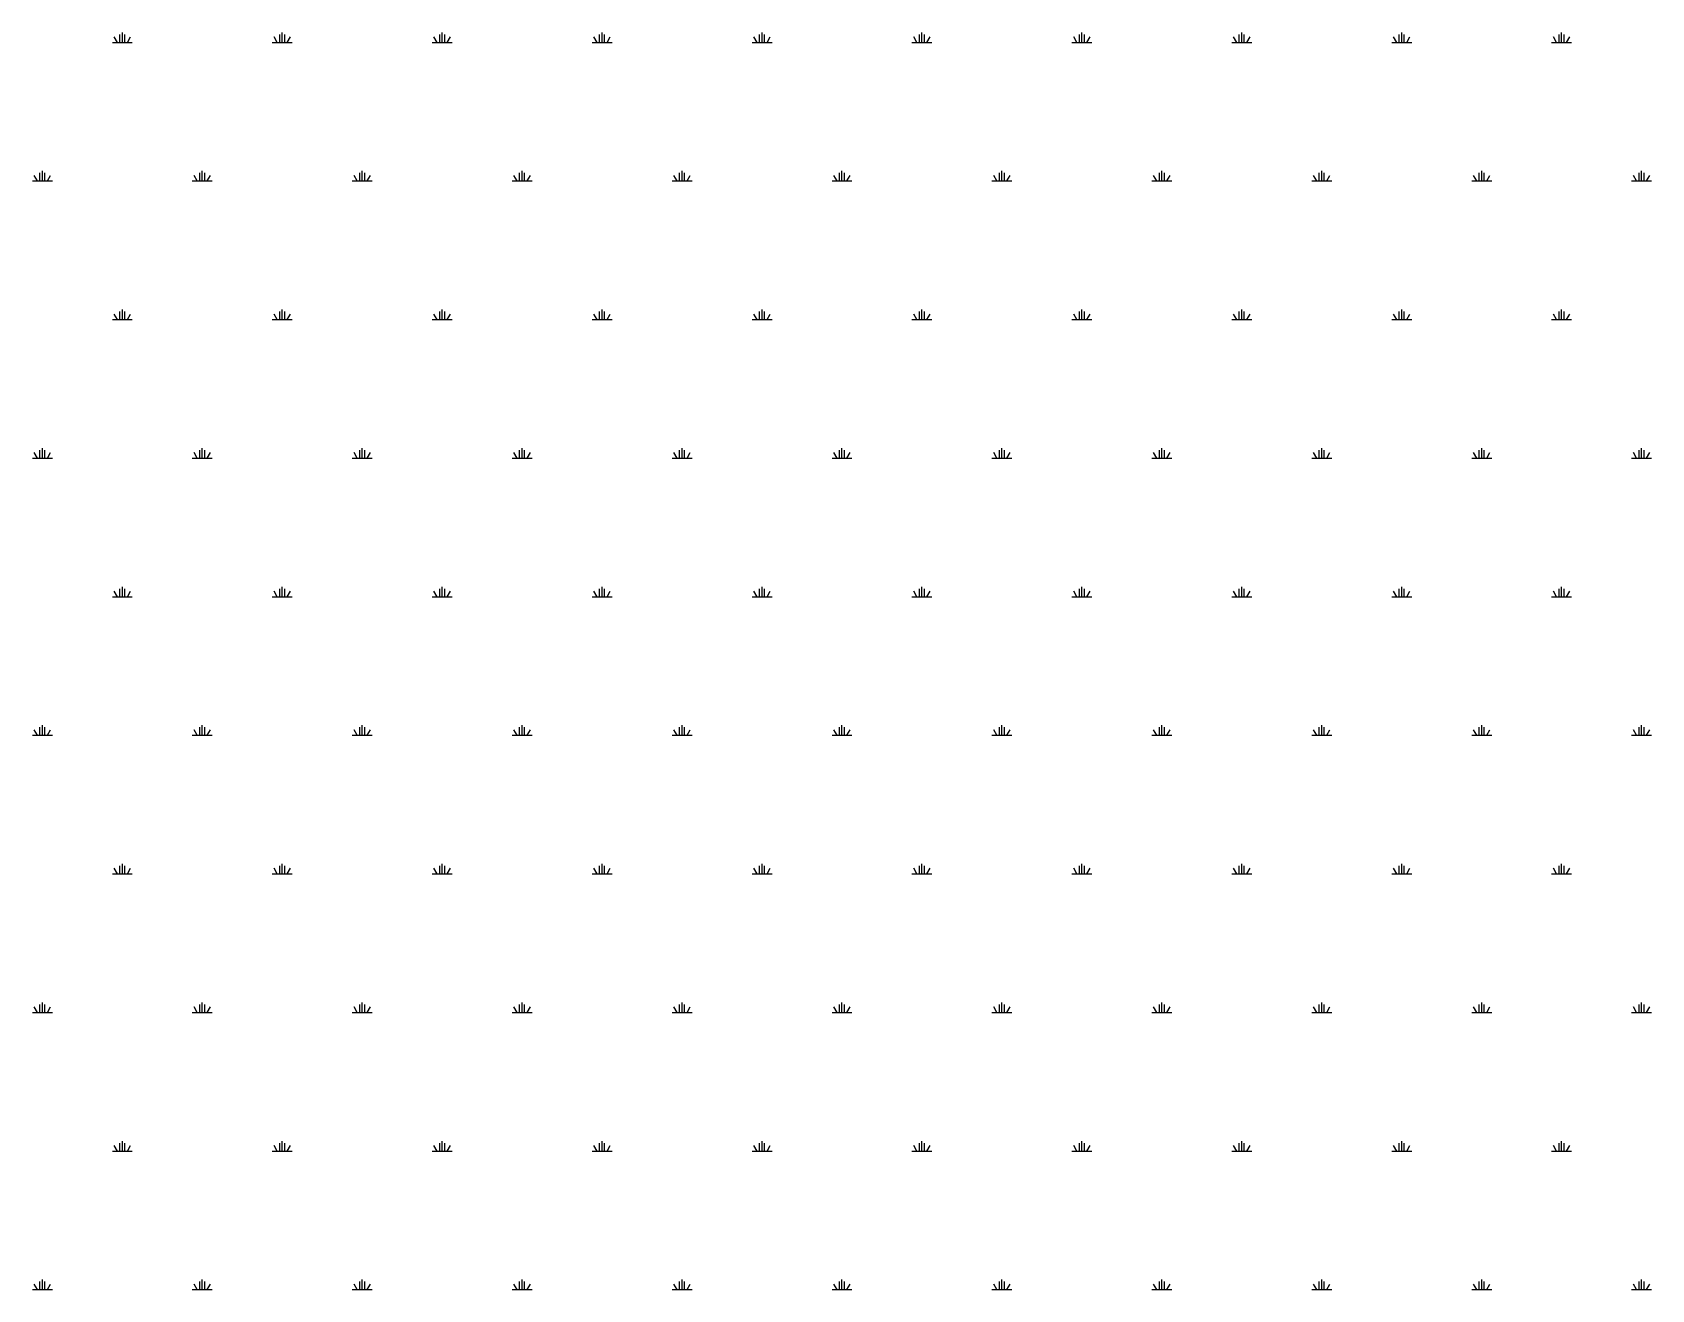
# Model space of a CAD drawing. Header units: millimetres. Extents: x 2999.9 to 3041.9, y 869.6 to 906.3.
# Drawn here: x 3021.816 to 3022.587, y 899.41 to 900.009 of the extents above; entities that cross this region are included whole.
import ezdxf

# ---------------------------------------------------------------- set-up
doc = ezdxf.new("R2010")
doc.units = ezdxf.units.MM

msp = doc.modelspace()

# ---------------------------------------------------------------- linework, layer by layer
at = {"color": 76, "linetype": 'Continuous'}
for p, q in [((3021.85732, 900.00409), (3021.85732, 900.0079)), ((3021.85851, 900.00409), (3021.85851, 900.00885)), ((3021.8597, 900.00409), (3021.8597, 900.0079)), ((3021.93352, 900.00409), (3021.93352, 900.0079)), ((3021.93471, 900.00409), (3021.93471, 900.00885)), ((3021.9359, 900.00409), (3021.9359, 900.0079)), ((3022.00972, 900.00409), (3022.00972, 900.0079)), ((3022.01091, 900.00409), (3022.01091, 900.00885)), ((3022.0121, 900.00409), (3022.0121, 900.0079)), ((3022.08592, 900.00409), (3022.08592, 900.0079)), ((3022.08711, 900.00409), (3022.08711, 900.00885)), ((3022.0883, 900.00409), (3022.0883, 900.0079)), ((3022.16212, 900.00409), (3022.16212, 900.0079)), ((3022.16331, 900.00409), (3022.16331, 900.00885)), ((3022.1645, 900.00409), (3022.1645, 900.0079)), ((3022.23832, 900.00409), (3022.23832, 900.0079)), ((3022.23951, 900.00409), (3022.23951, 900.00885)), ((3022.2407, 900.00409), (3022.2407, 900.0079)), ((3022.31452, 900.00409), (3022.31452, 900.0079)), ((3022.31571, 900.00409), (3022.31571, 900.00885)), ((3022.3169, 900.00409), (3022.3169, 900.0079)), ((3022.39072, 900.00409), (3022.39072, 900.0079)), ((3022.39191, 900.00409), (3022.39191, 900.00885)), ((3022.3931, 900.00409), (3022.3931, 900.0079)), ((3022.46692, 900.00409), (3022.46692, 900.0079)), ((3022.46811, 900.00409), (3022.46811, 900.00885)), ((3022.4693, 900.00409), (3022.4693, 900.0079)), ((3022.54312, 900.00409), (3022.54312, 900.0079)), ((3022.54431, 900.00409), (3022.54431, 900.00885)), ((3022.5455, 900.00409), (3022.5455, 900.0079)), ((3021.85375, 900.00409), (3021.86327, 900.00409)), ((3021.85613, 900.00409), (3021.8546, 900.00673)), ((3021.86089, 900.00409), (3021.86242, 900.00673)), ((3021.92995, 900.00409), (3021.93947, 900.00409)), ((3021.93233, 900.00409), (3021.9308, 900.00673)), ((3021.93709, 900.00409), (3021.93862, 900.00673)), ((3022.00615, 900.00409), (3022.01567, 900.00409)), ((3022.00853, 900.00409), (3022.007, 900.00673)), ((3022.01329, 900.00409), (3022.01482, 900.00673)), ((3022.08235, 900.00409), (3022.09187, 900.00409)), ((3022.08473, 900.00409), (3022.0832, 900.00673)), ((3022.08949, 900.00409), (3022.09102, 900.00673)), ((3022.15855, 900.00409), (3022.16807, 900.00409)), ((3022.16093, 900.00409), (3022.1594, 900.00673)), ((3022.16569, 900.00409), (3022.16722, 900.00673)), ((3022.23475, 900.00409), (3022.24427, 900.00409)), ((3022.23713, 900.00409), (3022.2356, 900.00673)), ((3022.24189, 900.00409), (3022.24342, 900.00673)), ((3022.31095, 900.00409), (3022.32047, 900.00409)), ((3022.31333, 900.00409), (3022.3118, 900.00673)), ((3022.31809, 900.00409), (3022.31962, 900.00673)), ((3022.38715, 900.00409), (3022.39667, 900.00409)), ((3022.38953, 900.00409), (3022.388, 900.00673)), ((3022.39429, 900.00409), (3022.39582, 900.00673)), ((3022.46335, 900.00409), (3022.47287, 900.00409)), ((3022.46573, 900.00409), (3022.4642, 900.00673)), ((3022.47049, 900.00409), (3022.47202, 900.00673)), ((3022.53955, 900.00409), (3022.54907, 900.00409)), ((3022.54193, 900.00409), (3022.5404, 900.00673)), ((3022.54669, 900.00409), (3022.54822, 900.00673)), ((3021.81565, 899.9381), (3021.82517, 899.9381)), ((3021.81803, 899.9381), (3021.8165, 899.94074)), ((3021.81922, 899.9381), (3021.81922, 899.94191)), ((3021.82041, 899.9381), (3021.82041, 899.94286)), ((3021.8216, 899.9381), (3021.8216, 899.94191)), ((3021.82279, 899.9381), (3021.82432, 899.94074)), ((3021.89185, 899.9381), (3021.90137, 899.9381)), ((3021.89423, 899.9381), (3021.8927, 899.94074)), ((3021.89542, 899.9381), (3021.89542, 899.94191)), ((3021.89661, 899.9381), (3021.89661, 899.94286)), ((3021.8978, 899.9381), (3021.8978, 899.94191)), ((3021.89899, 899.9381), (3021.90052, 899.94074)), ((3021.96805, 899.9381), (3021.97757, 899.9381)), ((3021.97043, 899.9381), (3021.9689, 899.94074)), ((3021.97162, 899.9381), (3021.97162, 899.94191)), ((3021.97281, 899.9381), (3021.97281, 899.94286)), ((3021.974, 899.9381), (3021.974, 899.94191)), ((3021.97519, 899.9381), (3021.97672, 899.94074)), ((3022.04425, 899.9381), (3022.05377, 899.9381)), ((3022.04663, 899.9381), (3022.0451, 899.94074)), ((3022.04782, 899.9381), (3022.04782, 899.94191)), ((3022.04901, 899.9381), (3022.04901, 899.94286)), ((3022.0502, 899.9381), (3022.0502, 899.94191)), ((3022.05139, 899.9381), (3022.05292, 899.94074)), ((3022.12045, 899.9381), (3022.12997, 899.9381)), ((3022.12283, 899.9381), (3022.1213, 899.94074)), ((3022.12402, 899.9381), (3022.12402, 899.94191)), ((3022.12521, 899.9381), (3022.12521, 899.94286)), ((3022.1264, 899.9381), (3022.1264, 899.94191)), ((3022.12759, 899.9381), (3022.12912, 899.94074)), ((3022.19665, 899.9381), (3022.20617, 899.9381)), ((3022.19903, 899.9381), (3022.1975, 899.94074)), ((3022.20022, 899.9381), (3022.20022, 899.94191)), ((3022.20141, 899.9381), (3022.20141, 899.94286)), ((3022.2026, 899.9381), (3022.2026, 899.94191)), ((3022.20379, 899.9381), (3022.20532, 899.94074)), ((3022.27285, 899.9381), (3022.28237, 899.9381)), ((3022.27523, 899.9381), (3022.2737, 899.94074)), ((3022.27642, 899.9381), (3022.27642, 899.94191)), ((3022.27761, 899.9381), (3022.27761, 899.94286)), ((3022.2788, 899.9381), (3022.2788, 899.94191)), ((3022.27999, 899.9381), (3022.28152, 899.94074)), ((3022.34905, 899.9381), (3022.35857, 899.9381)), ((3022.35143, 899.9381), (3022.3499, 899.94074)), ((3022.35262, 899.9381), (3022.35262, 899.94191)), ((3022.35381, 899.9381), (3022.35381, 899.94286)), ((3022.355, 899.9381), (3022.355, 899.94191)), ((3022.35619, 899.9381), (3022.35772, 899.94074)), ((3022.42525, 899.9381), (3022.43477, 899.9381)), ((3022.42763, 899.9381), (3022.4261, 899.94074)), ((3022.42882, 899.9381), (3022.42882, 899.94191)), ((3022.43001, 899.9381), (3022.43001, 899.94286)), ((3022.4312, 899.9381), (3022.4312, 899.94191)), ((3022.43239, 899.9381), (3022.43392, 899.94074)), ((3022.50145, 899.9381), (3022.51097, 899.9381)), ((3022.50383, 899.9381), (3022.5023, 899.94074)), ((3022.50502, 899.9381), (3022.50502, 899.94191)), ((3022.50621, 899.9381), (3022.50621, 899.94286)), ((3022.5074, 899.9381), (3022.5074, 899.94191)), ((3022.50859, 899.9381), (3022.51012, 899.94074)), ((3022.57765, 899.9381), (3022.58717, 899.9381)), ((3022.58003, 899.9381), (3022.5785, 899.94074)), ((3022.58122, 899.9381), (3022.58122, 899.94191)), ((3022.58241, 899.9381), (3022.58241, 899.94286)), ((3022.5836, 899.9381), (3022.5836, 899.94191)), ((3022.58479, 899.9381), (3022.58632, 899.94074)), ((3021.85732, 899.87211), (3021.85732, 899.87592)), ((3021.85851, 899.87211), (3021.85851, 899.87687)), ((3021.8597, 899.87211), (3021.8597, 899.87592)), ((3021.93352, 899.87211), (3021.93352, 899.87592)), ((3021.93471, 899.87211), (3021.93471, 899.87687)), ((3021.9359, 899.87211), (3021.9359, 899.87592)), ((3022.00972, 899.87211), (3022.00972, 899.87592)), ((3022.01091, 899.87211), (3022.01091, 899.87687)), ((3022.0121, 899.87211), (3022.0121, 899.87592)), ((3022.08592, 899.87211), (3022.08592, 899.87592)), ((3022.08711, 899.87211), (3022.08711, 899.87687)), ((3022.0883, 899.87211), (3022.0883, 899.87592)), ((3022.16212, 899.87211), (3022.16212, 899.87592)), ((3022.16331, 899.87211), (3022.16331, 899.87687)), ((3022.1645, 899.87211), (3022.1645, 899.87592)), ((3022.23832, 899.87211), (3022.23832, 899.87592)), ((3022.23951, 899.87211), (3022.23951, 899.87687)), ((3022.2407, 899.87211), (3022.2407, 899.87592)), ((3022.31452, 899.87211), (3022.31452, 899.87592)), ((3022.31571, 899.87211), (3022.31571, 899.87687)), ((3022.3169, 899.87211), (3022.3169, 899.87592)), ((3022.39072, 899.87211), (3022.39072, 899.87592)), ((3022.39191, 899.87211), (3022.39191, 899.87687)), ((3022.3931, 899.87211), (3022.3931, 899.87592)), ((3022.46692, 899.87211), (3022.46692, 899.87592)), ((3022.46811, 899.87211), (3022.46811, 899.87687)), ((3022.4693, 899.87211), (3022.4693, 899.87592)), ((3022.54312, 899.87211), (3022.54312, 899.87592)), ((3022.54431, 899.87211), (3022.54431, 899.87687)), ((3022.5455, 899.87211), (3022.5455, 899.87592)), ((3021.85375, 899.87211), (3021.86327, 899.87211)), ((3021.85613, 899.87211), (3021.8546, 899.87474)), ((3021.86089, 899.87211), (3021.86242, 899.87475)), ((3021.92995, 899.87211), (3021.93947, 899.87211)), ((3021.93233, 899.87211), (3021.9308, 899.87474)), ((3021.93709, 899.87211), (3021.93862, 899.87475)), ((3022.00615, 899.87211), (3022.01567, 899.87211)), ((3022.00853, 899.87211), (3022.007, 899.87474)), ((3022.01329, 899.87211), (3022.01482, 899.87475)), ((3022.08235, 899.87211), (3022.09187, 899.87211)), ((3022.08473, 899.87211), (3022.0832, 899.87474)), ((3022.08949, 899.87211), (3022.09102, 899.87475)), ((3022.15855, 899.87211), (3022.16807, 899.87211)), ((3022.16093, 899.87211), (3022.1594, 899.87474)), ((3022.16569, 899.87211), (3022.16722, 899.87475)), ((3022.23475, 899.87211), (3022.24427, 899.87211)), ((3022.23713, 899.87211), (3022.2356, 899.87474)), ((3022.24189, 899.87211), (3022.24342, 899.87475)), ((3022.31095, 899.87211), (3022.32047, 899.87211)), ((3022.31333, 899.87211), (3022.3118, 899.87474)), ((3022.31809, 899.87211), (3022.31962, 899.87475)), ((3022.38715, 899.87211), (3022.39667, 899.87211)), ((3022.38953, 899.87211), (3022.388, 899.87474)), ((3022.39429, 899.87211), (3022.39582, 899.87475)), ((3022.46335, 899.87211), (3022.47287, 899.87211)), ((3022.46573, 899.87211), (3022.4642, 899.87474)), ((3022.47049, 899.87211), (3022.47202, 899.87475)), ((3022.53955, 899.87211), (3022.54907, 899.87211)), ((3022.54193, 899.87211), (3022.5404, 899.87474)), ((3022.54669, 899.87211), (3022.54822, 899.87475)), ((3021.81803, 899.80611), (3021.8165, 899.80875)), ((3021.81922, 899.80611), (3021.81922, 899.80992)), ((3021.82041, 899.80611), (3021.82041, 899.81088)), ((3021.8216, 899.80611), (3021.8216, 899.80992)), ((3021.82279, 899.80612), (3021.82432, 899.80876)), ((3021.89423, 899.80611), (3021.8927, 899.80875)), ((3021.89542, 899.80611), (3021.89542, 899.80992)), ((3021.89661, 899.80611), (3021.89661, 899.81088)), ((3021.8978, 899.80611), (3021.8978, 899.80992)), ((3021.89899, 899.80612), (3021.90052, 899.80876)), ((3021.97043, 899.80611), (3021.9689, 899.80875)), ((3021.97162, 899.80611), (3021.97162, 899.80992)), ((3021.97281, 899.80611), (3021.97281, 899.81088)), ((3021.974, 899.80611), (3021.974, 899.80992)), ((3021.97519, 899.80612), (3021.97672, 899.80876)), ((3022.04663, 899.80611), (3022.0451, 899.80875)), ((3022.04782, 899.80611), (3022.04782, 899.80992)), ((3022.04901, 899.80611), (3022.04901, 899.81088)), ((3022.0502, 899.80611), (3022.0502, 899.80992)), ((3022.05139, 899.80612), (3022.05292, 899.80876)), ((3022.12283, 899.80611), (3022.1213, 899.80875)), ((3022.12402, 899.80611), (3022.12402, 899.80992)), ((3022.12521, 899.80611), (3022.12521, 899.81088)), ((3022.1264, 899.80611), (3022.1264, 899.80992)), ((3022.12759, 899.80612), (3022.12912, 899.80876)), ((3022.19903, 899.80611), (3022.1975, 899.80875)), ((3022.20022, 899.80611), (3022.20022, 899.80992)), ((3022.20141, 899.80611), (3022.20141, 899.81088)), ((3022.2026, 899.80611), (3022.2026, 899.80992)), ((3022.20379, 899.80612), (3022.20532, 899.80876)), ((3022.27523, 899.80611), (3022.2737, 899.80875)), ((3022.27642, 899.80611), (3022.27642, 899.80992)), ((3022.27761, 899.80611), (3022.27761, 899.81088)), ((3022.2788, 899.80611), (3022.2788, 899.80992)), ((3022.27999, 899.80612), (3022.28152, 899.80876)), ((3022.35143, 899.80611), (3022.3499, 899.80875)), ((3022.35262, 899.80611), (3022.35262, 899.80992)), ((3022.35381, 899.80611), (3022.35381, 899.81088)), ((3022.355, 899.80611), (3022.355, 899.80992)), ((3022.35619, 899.80612), (3022.35772, 899.80876)), ((3022.42763, 899.80611), (3022.4261, 899.80875)), ((3022.42882, 899.80611), (3022.42882, 899.80992)), ((3022.43001, 899.80611), (3022.43001, 899.81088)), ((3022.4312, 899.80611), (3022.4312, 899.80992)), ((3022.43239, 899.80612), (3022.43392, 899.80876)), ((3022.50383, 899.80611), (3022.5023, 899.80875)), ((3022.50502, 899.80611), (3022.50502, 899.80992)), ((3022.50621, 899.80611), (3022.50621, 899.81088)), ((3022.5074, 899.80611), (3022.5074, 899.80992)), ((3022.50859, 899.80612), (3022.51012, 899.80876)), ((3022.58003, 899.80611), (3022.5785, 899.80875)), ((3022.58122, 899.80611), (3022.58122, 899.80992)), ((3022.58241, 899.80611), (3022.58241, 899.81088)), ((3022.5836, 899.80611), (3022.5836, 899.80992)), ((3022.58479, 899.80612), (3022.58632, 899.80876)), ((3021.81565, 899.80611), (3021.82517, 899.80611)), ((3021.89185, 899.80611), (3021.90137, 899.80611)), ((3021.96805, 899.80611), (3021.97757, 899.80611)), ((3022.04425, 899.80611), (3022.05377, 899.80611)), ((3022.12045, 899.80611), (3022.12997, 899.80611)), ((3022.19665, 899.80611), (3022.20617, 899.80611)), ((3022.27285, 899.80611), (3022.28237, 899.80611)), ((3022.34905, 899.80611), (3022.35857, 899.80611)), ((3022.42525, 899.80611), (3022.43477, 899.80611)), ((3022.50145, 899.80611), (3022.51097, 899.80611)), ((3022.57765, 899.80611), (3022.58717, 899.80611)), ((3021.85851, 899.74012), (3021.85851, 899.74489)), ((3021.93471, 899.74012), (3021.93471, 899.74489)), ((3022.01091, 899.74012), (3022.01091, 899.74489)), ((3022.08711, 899.74012), (3022.08711, 899.74489)), ((3022.16331, 899.74012), (3022.16331, 899.74489)), ((3022.23951, 899.74012), (3022.23951, 899.74489)), ((3022.31571, 899.74012), (3022.31571, 899.74489)), ((3022.39191, 899.74012), (3022.39191, 899.74489)), ((3022.46811, 899.74012), (3022.46811, 899.74489)), ((3022.54431, 899.74012), (3022.54431, 899.74489)), ((3021.85375, 899.74012), (3021.86327, 899.74012)), ((3021.85613, 899.74012), (3021.8546, 899.74276)), ((3021.85732, 899.74012), (3021.85732, 899.74393)), ((3021.8597, 899.74012), (3021.8597, 899.74393)), ((3021.86089, 899.74012), (3021.86242, 899.74276)), ((3021.92995, 899.74012), (3021.93947, 899.74012)), ((3021.93233, 899.74012), (3021.9308, 899.74276)), ((3021.93352, 899.74012), (3021.93352, 899.74393)), ((3021.9359, 899.74012), (3021.9359, 899.74393)), ((3021.93709, 899.74012), (3021.93862, 899.74276)), ((3022.00615, 899.74012), (3022.01567, 899.74012)), ((3022.00853, 899.74012), (3022.007, 899.74276)), ((3022.00972, 899.74012), (3022.00972, 899.74393)), ((3022.0121, 899.74012), (3022.0121, 899.74393)), ((3022.01329, 899.74012), (3022.01482, 899.74276)), ((3022.08235, 899.74012), (3022.09187, 899.74012)), ((3022.08473, 899.74012), (3022.0832, 899.74276)), ((3022.08592, 899.74012), (3022.08592, 899.74393)), ((3022.0883, 899.74012), (3022.0883, 899.74393)), ((3022.08949, 899.74012), (3022.09102, 899.74276)), ((3022.15855, 899.74012), (3022.16807, 899.74012)), ((3022.16093, 899.74012), (3022.1594, 899.74276)), ((3022.16212, 899.74012), (3022.16212, 899.74393)), ((3022.1645, 899.74012), (3022.1645, 899.74393)), ((3022.16569, 899.74012), (3022.16722, 899.74276)), ((3022.23475, 899.74012), (3022.24427, 899.74012)), ((3022.23713, 899.74012), (3022.2356, 899.74276)), ((3022.23832, 899.74012), (3022.23832, 899.74393)), ((3022.2407, 899.74012), (3022.2407, 899.74393)), ((3022.24189, 899.74012), (3022.24342, 899.74276)), ((3022.31095, 899.74012), (3022.32047, 899.74012)), ((3022.31333, 899.74012), (3022.3118, 899.74276)), ((3022.31452, 899.74012), (3022.31452, 899.74393)), ((3022.3169, 899.74012), (3022.3169, 899.74393)), ((3022.31809, 899.74012), (3022.31962, 899.74276)), ((3022.38715, 899.74012), (3022.39667, 899.74012)), ((3022.38953, 899.74012), (3022.388, 899.74276)), ((3022.39072, 899.74012), (3022.39072, 899.74393)), ((3022.3931, 899.74012), (3022.3931, 899.74393)), ((3022.39429, 899.74012), (3022.39582, 899.74276)), ((3022.46335, 899.74012), (3022.47287, 899.74012)), ((3022.46573, 899.74012), (3022.4642, 899.74276)), ((3022.46692, 899.74012), (3022.46692, 899.74393)), ((3022.4693, 899.74012), (3022.4693, 899.74393)), ((3022.47049, 899.74012), (3022.47202, 899.74276)), ((3022.53955, 899.74012), (3022.54907, 899.74012)), ((3022.54193, 899.74012), (3022.5404, 899.74276)), ((3022.54312, 899.74012), (3022.54312, 899.74393)), ((3022.5455, 899.74012), (3022.5455, 899.74393)), ((3022.54669, 899.74012), (3022.54822, 899.74276)), ((3021.81803, 899.67413), (3021.8165, 899.67677)), ((3021.81922, 899.67413), (3021.81922, 899.67794)), ((3021.82041, 899.67413), (3021.82041, 899.67889)), ((3021.8216, 899.67413), (3021.8216, 899.67794)), ((3021.82279, 899.67413), (3021.82432, 899.67677)), ((3021.89423, 899.67413), (3021.8927, 899.67677)), ((3021.89542, 899.67413), (3021.89542, 899.67794)), ((3021.89661, 899.67413), (3021.89661, 899.67889)), ((3021.8978, 899.67413), (3021.8978, 899.67794)), ((3021.89899, 899.67413), (3021.90052, 899.67677)), ((3021.97043, 899.67413), (3021.9689, 899.67677)), ((3021.97162, 899.67413), (3021.97162, 899.67794)), ((3021.97281, 899.67413), (3021.97281, 899.67889)), ((3021.974, 899.67413), (3021.974, 899.67794)), ((3021.97519, 899.67413), (3021.97672, 899.67677)), ((3022.04663, 899.67413), (3022.0451, 899.67677)), ((3022.04782, 899.67413), (3022.04782, 899.67794)), ((3022.04901, 899.67413), (3022.04901, 899.67889)), ((3022.0502, 899.67413), (3022.0502, 899.67794)), ((3022.05139, 899.67413), (3022.05292, 899.67677)), ((3022.12283, 899.67413), (3022.1213, 899.67677)), ((3022.12402, 899.67413), (3022.12402, 899.67794)), ((3022.12521, 899.67413), (3022.12521, 899.67889)), ((3022.1264, 899.67413), (3022.1264, 899.67794)), ((3022.12759, 899.67413), (3022.12912, 899.67677)), ((3022.19903, 899.67413), (3022.1975, 899.67677)), ((3022.20022, 899.67413), (3022.20022, 899.67794)), ((3022.20141, 899.67413), (3022.20141, 899.67889)), ((3022.2026, 899.67413), (3022.2026, 899.67794)), ((3022.20379, 899.67413), (3022.20532, 899.67677)), ((3022.27523, 899.67413), (3022.2737, 899.67677)), ((3022.27642, 899.67413), (3022.27642, 899.67794)), ((3022.27761, 899.67413), (3022.27761, 899.67889)), ((3022.2788, 899.67413), (3022.2788, 899.67794)), ((3022.27999, 899.67413), (3022.28152, 899.67677)), ((3022.35143, 899.67413), (3022.3499, 899.67677)), ((3022.35262, 899.67413), (3022.35262, 899.67794)), ((3022.35381, 899.67413), (3022.35381, 899.67889)), ((3022.355, 899.67413), (3022.355, 899.67794)), ((3022.35619, 899.67413), (3022.35772, 899.67677)), ((3022.42763, 899.67413), (3022.4261, 899.67677)), ((3022.42882, 899.67413), (3022.42882, 899.67794)), ((3022.43001, 899.67413), (3022.43001, 899.67889)), ((3022.4312, 899.67413), (3022.4312, 899.67794)), ((3022.43239, 899.67413), (3022.43392, 899.67677)), ((3022.50383, 899.67413), (3022.5023, 899.67677)), ((3022.50502, 899.67413), (3022.50502, 899.67794)), ((3022.50621, 899.67413), (3022.50621, 899.67889)), ((3022.5074, 899.67413), (3022.5074, 899.67794)), ((3022.50859, 899.67413), (3022.51012, 899.67677)), ((3022.58003, 899.67413), (3022.5785, 899.67677)), ((3022.58122, 899.67413), (3022.58122, 899.67794)), ((3022.58241, 899.67413), (3022.58241, 899.67889)), ((3022.5836, 899.67413), (3022.5836, 899.67794)), ((3022.58479, 899.67413), (3022.58632, 899.67677)), ((3021.81565, 899.67413), (3021.82517, 899.67413)), ((3021.89185, 899.67413), (3021.90137, 899.67413)), ((3021.96805, 899.67413), (3021.97757, 899.67413)), ((3022.04425, 899.67413), (3022.05377, 899.67413)), ((3022.12045, 899.67413), (3022.12997, 899.67413)), ((3022.19665, 899.67413), (3022.20617, 899.67413)), ((3022.27285, 899.67413), (3022.28237, 899.67413)), ((3022.34905, 899.67413), (3022.35857, 899.67413)), ((3022.42525, 899.67413), (3022.43477, 899.67413)), ((3022.50145, 899.67413), (3022.51097, 899.67413)), ((3022.57765, 899.67413), (3022.58717, 899.67413)), ((3021.85375, 899.60814), (3021.86327, 899.60814)), ((3021.85613, 899.60814), (3021.8546, 899.61078)), ((3021.85732, 899.60814), (3021.85732, 899.61195)), ((3021.85851, 899.60814), (3021.85851, 899.6129)), ((3021.8597, 899.60814), (3021.8597, 899.61195)), ((3021.86089, 899.60814), (3021.86242, 899.61078)), ((3021.92995, 899.60814), (3021.93947, 899.60814)), ((3021.93233, 899.60814), (3021.9308, 899.61078)), ((3021.93352, 899.60814), (3021.93352, 899.61195)), ((3021.93471, 899.60814), (3021.93471, 899.6129)), ((3021.9359, 899.60814), (3021.9359, 899.61195)), ((3021.93709, 899.60814), (3021.93862, 899.61078)), ((3022.00615, 899.60814), (3022.01567, 899.60814)), ((3022.00853, 899.60814), (3022.007, 899.61078)), ((3022.00972, 899.60814), (3022.00972, 899.61195)), ((3022.01091, 899.60814), (3022.01091, 899.6129)), ((3022.0121, 899.60814), (3022.0121, 899.61195)), ((3022.01329, 899.60814), (3022.01482, 899.61078)), ((3022.08235, 899.60814), (3022.09187, 899.60814)), ((3022.08473, 899.60814), (3022.0832, 899.61078)), ((3022.08592, 899.60814), (3022.08592, 899.61195)), ((3022.08711, 899.60814), (3022.08711, 899.6129)), ((3022.0883, 899.60814), (3022.0883, 899.61195)), ((3022.08949, 899.60814), (3022.09102, 899.61078)), ((3022.15855, 899.60814), (3022.16807, 899.60814)), ((3022.16093, 899.60814), (3022.1594, 899.61078)), ((3022.16212, 899.60814), (3022.16212, 899.61195)), ((3022.16331, 899.60814), (3022.16331, 899.6129)), ((3022.1645, 899.60814), (3022.1645, 899.61195)), ((3022.16569, 899.60814), (3022.16722, 899.61078)), ((3022.23475, 899.60814), (3022.24427, 899.60814)), ((3022.23713, 899.60814), (3022.2356, 899.61078)), ((3022.23832, 899.60814), (3022.23832, 899.61195)), ((3022.23951, 899.60814), (3022.23951, 899.6129)), ((3022.2407, 899.60814), (3022.2407, 899.61195)), ((3022.24189, 899.60814), (3022.24342, 899.61078)), ((3022.31095, 899.60814), (3022.32047, 899.60814)), ((3022.31333, 899.60814), (3022.3118, 899.61078)), ((3022.31452, 899.60814), (3022.31452, 899.61195)), ((3022.31571, 899.60814), (3022.31571, 899.6129)), ((3022.3169, 899.60814), (3022.3169, 899.61195)), ((3022.31809, 899.60814), (3022.31962, 899.61078)), ((3022.38715, 899.60814), (3022.39667, 899.60814)), ((3022.38953, 899.60814), (3022.388, 899.61078)), ((3022.39072, 899.60814), (3022.39072, 899.61195)), ((3022.39191, 899.60814), (3022.39191, 899.6129)), ((3022.3931, 899.60814), (3022.3931, 899.61195)), ((3022.39429, 899.60814), (3022.39582, 899.61078)), ((3022.46335, 899.60814), (3022.47287, 899.60814)), ((3022.46573, 899.60814), (3022.4642, 899.61078)), ((3022.46692, 899.60814), (3022.46692, 899.61195)), ((3022.46811, 899.60814), (3022.46811, 899.6129)), ((3022.4693, 899.60814), (3022.4693, 899.61195)), ((3022.47049, 899.60814), (3022.47202, 899.61078)), ((3022.53955, 899.60814), (3022.54907, 899.60814)), ((3022.54193, 899.60814), (3022.5404, 899.61078)), ((3022.54312, 899.60814), (3022.54312, 899.61195)), ((3022.54431, 899.60814), (3022.54431, 899.6129)), ((3022.5455, 899.60814), (3022.5455, 899.61195)), ((3022.54669, 899.60814), (3022.54822, 899.61078)), ((3021.81803, 899.54215), (3021.8165, 899.54479)), ((3021.81922, 899.54215), (3021.81922, 899.54596)), ((3021.82041, 899.54215), (3021.82041, 899.54691)), ((3021.8216, 899.54215), (3021.8216, 899.54596)), ((3021.82279, 899.54215), (3021.82432, 899.54479)), ((3021.89423, 899.54215), (3021.8927, 899.54479)), ((3021.89542, 899.54215), (3021.89542, 899.54596)), ((3021.89661, 899.54215), (3021.89661, 899.54691)), ((3021.8978, 899.54215), (3021.8978, 899.54596)), ((3021.89899, 899.54215), (3021.90052, 899.54479)), ((3021.97043, 899.54215), (3021.9689, 899.54479)), ((3021.97162, 899.54215), (3021.97162, 899.54596)), ((3021.97281, 899.54215), (3021.97281, 899.54691)), ((3021.974, 899.54215), (3021.974, 899.54596)), ((3021.97519, 899.54215), (3021.97672, 899.54479)), ((3022.04663, 899.54215), (3022.0451, 899.54479)), ((3022.04782, 899.54215), (3022.04782, 899.54596)), ((3022.04901, 899.54215), (3022.04901, 899.54691)), ((3022.0502, 899.54215), (3022.0502, 899.54596)), ((3022.05139, 899.54215), (3022.05292, 899.54479)), ((3022.12283, 899.54215), (3022.1213, 899.54479)), ((3022.12402, 899.54215), (3022.12402, 899.54596)), ((3022.12521, 899.54215), (3022.12521, 899.54691)), ((3022.1264, 899.54215), (3022.1264, 899.54596)), ((3022.12759, 899.54215), (3022.12912, 899.54479)), ((3022.19903, 899.54215), (3022.1975, 899.54479)), ((3022.20022, 899.54215), (3022.20022, 899.54596)), ((3022.20141, 899.54215), (3022.20141, 899.54691)), ((3022.2026, 899.54215), (3022.2026, 899.54596)), ((3022.20379, 899.54215), (3022.20532, 899.54479)), ((3022.27523, 899.54215), (3022.2737, 899.54479)), ((3022.27642, 899.54215), (3022.27642, 899.54596)), ((3022.27761, 899.54215), (3022.27761, 899.54691)), ((3022.2788, 899.54215), (3022.2788, 899.54596)), ((3022.27999, 899.54215), (3022.28152, 899.54479)), ((3022.35143, 899.54215), (3022.3499, 899.54479)), ((3022.35262, 899.54215), (3022.35262, 899.54596)), ((3022.35381, 899.54215), (3022.35381, 899.54691)), ((3022.355, 899.54215), (3022.355, 899.54596)), ((3022.35619, 899.54215), (3022.35772, 899.54479)), ((3022.42763, 899.54215), (3022.4261, 899.54479)), ((3022.42882, 899.54215), (3022.42882, 899.54596)), ((3022.43001, 899.54215), (3022.43001, 899.54691)), ((3022.4312, 899.54215), (3022.4312, 899.54596)), ((3022.43239, 899.54215), (3022.43392, 899.54479)), ((3022.50383, 899.54215), (3022.5023, 899.54479)), ((3022.50502, 899.54215), (3022.50502, 899.54596)), ((3022.50621, 899.54215), (3022.50621, 899.54691)), ((3022.5074, 899.54215), (3022.5074, 899.54596)), ((3022.50859, 899.54215), (3022.51012, 899.54479)), ((3022.58003, 899.54215), (3022.5785, 899.54479)), ((3022.58122, 899.54215), (3022.58122, 899.54596)), ((3022.58241, 899.54215), (3022.58241, 899.54691)), ((3022.5836, 899.54215), (3022.5836, 899.54596)), ((3022.58479, 899.54215), (3022.58632, 899.54479)), ((3021.81565, 899.54215), (3021.82517, 899.54215)), ((3021.89185, 899.54215), (3021.90137, 899.54215)), ((3021.96805, 899.54215), (3021.97757, 899.54215)), ((3022.04425, 899.54215), (3022.05377, 899.54215)), ((3022.12045, 899.54215), (3022.12997, 899.54215)), ((3022.19665, 899.54215), (3022.20617, 899.54215)), ((3022.27285, 899.54215), (3022.28237, 899.54215)), ((3022.34905, 899.54215), (3022.35857, 899.54215)), ((3022.42525, 899.54215), (3022.43477, 899.54215)), ((3022.50145, 899.54215), (3022.51097, 899.54215)), ((3022.57765, 899.54215), (3022.58717, 899.54215)), ((3021.85375, 899.47616), (3021.86327, 899.47616)), ((3021.85613, 899.47616), (3021.8546, 899.4788)), ((3021.85732, 899.47616), (3021.85732, 899.47997)), ((3021.85851, 899.47616), (3021.85851, 899.48092)), ((3021.8597, 899.47616), (3021.8597, 899.47997)), ((3021.86089, 899.47616), (3021.86242, 899.4788)), ((3021.92995, 899.47616), (3021.93947, 899.47616)), ((3021.93233, 899.47616), (3021.9308, 899.4788)), ((3021.93352, 899.47616), (3021.93352, 899.47997)), ((3021.93471, 899.47616), (3021.93471, 899.48092)), ((3021.9359, 899.47616), (3021.9359, 899.47997)), ((3021.93709, 899.47616), (3021.93862, 899.4788)), ((3022.00615, 899.47616), (3022.01567, 899.47616)), ((3022.00853, 899.47616), (3022.007, 899.4788)), ((3022.00972, 899.47616), (3022.00972, 899.47997)), ((3022.01091, 899.47616), (3022.01091, 899.48092)), ((3022.0121, 899.47616), (3022.0121, 899.47997)), ((3022.01329, 899.47616), (3022.01482, 899.4788)), ((3022.08235, 899.47616), (3022.09187, 899.47616)), ((3022.08473, 899.47616), (3022.0832, 899.4788)), ((3022.08592, 899.47616), (3022.08592, 899.47997)), ((3022.08711, 899.47616), (3022.08711, 899.48092)), ((3022.0883, 899.47616), (3022.0883, 899.47997)), ((3022.08949, 899.47616), (3022.09102, 899.4788)), ((3022.15855, 899.47616), (3022.16807, 899.47616)), ((3022.16093, 899.47616), (3022.1594, 899.4788)), ((3022.16212, 899.47616), (3022.16212, 899.47997)), ((3022.16331, 899.47616), (3022.16331, 899.48092)), ((3022.1645, 899.47616), (3022.1645, 899.47997)), ((3022.16569, 899.47616), (3022.16722, 899.4788)), ((3022.23475, 899.47616), (3022.24427, 899.47616)), ((3022.23713, 899.47616), (3022.2356, 899.4788)), ((3022.23832, 899.47616), (3022.23832, 899.47997)), ((3022.23951, 899.47616), (3022.23951, 899.48092)), ((3022.2407, 899.47616), (3022.2407, 899.47997)), ((3022.24189, 899.47616), (3022.24342, 899.4788)), ((3022.31095, 899.47616), (3022.32047, 899.47616)), ((3022.31333, 899.47616), (3022.3118, 899.4788)), ((3022.31452, 899.47616), (3022.31452, 899.47997)), ((3022.31571, 899.47616), (3022.31571, 899.48092)), ((3022.3169, 899.47616), (3022.3169, 899.47997)), ((3022.31809, 899.47616), (3022.31962, 899.4788)), ((3022.38715, 899.47616), (3022.39667, 899.47616)), ((3022.38953, 899.47616), (3022.388, 899.4788)), ((3022.39072, 899.47616), (3022.39072, 899.47997)), ((3022.39191, 899.47616), (3022.39191, 899.48092)), ((3022.3931, 899.47616), (3022.3931, 899.47997)), ((3022.39429, 899.47616), (3022.39582, 899.4788)), ((3022.46335, 899.47616), (3022.47287, 899.47616)), ((3022.46573, 899.47616), (3022.4642, 899.4788)), ((3022.46692, 899.47616), (3022.46692, 899.47997)), ((3022.46811, 899.47616), (3022.46811, 899.48092)), ((3022.4693, 899.47616), (3022.4693, 899.47997)), ((3022.47049, 899.47616), (3022.47202, 899.4788)), ((3022.53955, 899.47616), (3022.54907, 899.47616)), ((3022.54193, 899.47616), (3022.5404, 899.4788)), ((3022.54312, 899.47616), (3022.54312, 899.47997)), ((3022.54431, 899.47616), (3022.54431, 899.48092)), ((3022.5455, 899.47616), (3022.5455, 899.47997)), ((3022.54669, 899.47616), (3022.54822, 899.4788)), ((3021.81922, 899.41017), (3021.81922, 899.41398)), ((3021.82041, 899.41017), (3021.82041, 899.41493)), ((3021.8216, 899.41017), (3021.8216, 899.41398)), ((3021.89542, 899.41017), (3021.89542, 899.41398)), ((3021.89661, 899.41017), (3021.89661, 899.41493)), ((3021.8978, 899.41017), (3021.8978, 899.41398)), ((3021.97162, 899.41017), (3021.97162, 899.41398)), ((3021.97281, 899.41017), (3021.97281, 899.41493)), ((3021.974, 899.41017), (3021.974, 899.41398)), ((3022.04782, 899.41017), (3022.04782, 899.41398)), ((3022.04901, 899.41017), (3022.04901, 899.41493)), ((3022.0502, 899.41017), (3022.0502, 899.41398)), ((3022.12402, 899.41017), (3022.12402, 899.41398)), ((3022.12521, 899.41017), (3022.12521, 899.41493)), ((3022.1264, 899.41017), (3022.1264, 899.41398)), ((3022.20022, 899.41017), (3022.20022, 899.41398)), ((3022.20141, 899.41017), (3022.20141, 899.41493)), ((3022.2026, 899.41017), (3022.2026, 899.41398)), ((3022.27642, 899.41017), (3022.27642, 899.41398)), ((3022.27761, 899.41017), (3022.27761, 899.41493)), ((3022.2788, 899.41017), (3022.2788, 899.41398)), ((3022.35262, 899.41017), (3022.35262, 899.41398)), ((3022.35381, 899.41017), (3022.35381, 899.41493)), ((3022.355, 899.41017), (3022.355, 899.41398)), ((3022.42882, 899.41017), (3022.42882, 899.41398)), ((3022.43001, 899.41017), (3022.43001, 899.41493)), ((3022.4312, 899.41017), (3022.4312, 899.41398)), ((3022.50502, 899.41017), (3022.50502, 899.41398)), ((3022.50621, 899.41017), (3022.50621, 899.41493)), ((3022.5074, 899.41017), (3022.5074, 899.41398)), ((3022.58122, 899.41017), (3022.58122, 899.41398)), ((3022.58241, 899.41017), (3022.58241, 899.41493)), ((3022.5836, 899.41017), (3022.5836, 899.41398)), ((3021.81565, 899.41017), (3021.82517, 899.41017)), ((3021.81803, 899.41017), (3021.8165, 899.41281)), ((3021.82279, 899.41017), (3021.82432, 899.41281)), ((3021.89185, 899.41017), (3021.90137, 899.41017)), ((3021.89423, 899.41017), (3021.8927, 899.41281)), ((3021.89899, 899.41017), (3021.90052, 899.41281)), ((3021.96805, 899.41017), (3021.97757, 899.41017)), ((3021.97043, 899.41017), (3021.9689, 899.41281)), ((3021.97519, 899.41017), (3021.97672, 899.41281)), ((3022.04425, 899.41017), (3022.05377, 899.41017)), ((3022.04663, 899.41017), (3022.0451, 899.41281)), ((3022.05139, 899.41017), (3022.05292, 899.41281)), ((3022.12045, 899.41017), (3022.12997, 899.41017)), ((3022.12283, 899.41017), (3022.1213, 899.41281)), ((3022.12759, 899.41017), (3022.12912, 899.41281)), ((3022.19665, 899.41017), (3022.20617, 899.41017)), ((3022.19903, 899.41017), (3022.1975, 899.41281)), ((3022.20379, 899.41017), (3022.20532, 899.41281)), ((3022.27285, 899.41017), (3022.28237, 899.41017)), ((3022.27523, 899.41017), (3022.2737, 899.41281)), ((3022.27999, 899.41017), (3022.28152, 899.41281)), ((3022.34905, 899.41017), (3022.35857, 899.41017)), ((3022.35143, 899.41017), (3022.3499, 899.41281)), ((3022.35619, 899.41017), (3022.35772, 899.41281)), ((3022.42525, 899.41017), (3022.43477, 899.41017)), ((3022.42763, 899.41017), (3022.4261, 899.41281)), ((3022.43239, 899.41017), (3022.43392, 899.41281)), ((3022.50145, 899.41017), (3022.51097, 899.41017)), ((3022.50383, 899.41017), (3022.5023, 899.41281)), ((3022.50859, 899.41017), (3022.51012, 899.41281)), ((3022.57765, 899.41017), (3022.58717, 899.41017)), ((3022.58003, 899.41017), (3022.5785, 899.41281)), ((3022.58479, 899.41017), (3022.58632, 899.41281))]:
    msp.add_line(p, q, dxfattribs=at)

doc.saveas('drawing.dxf')
